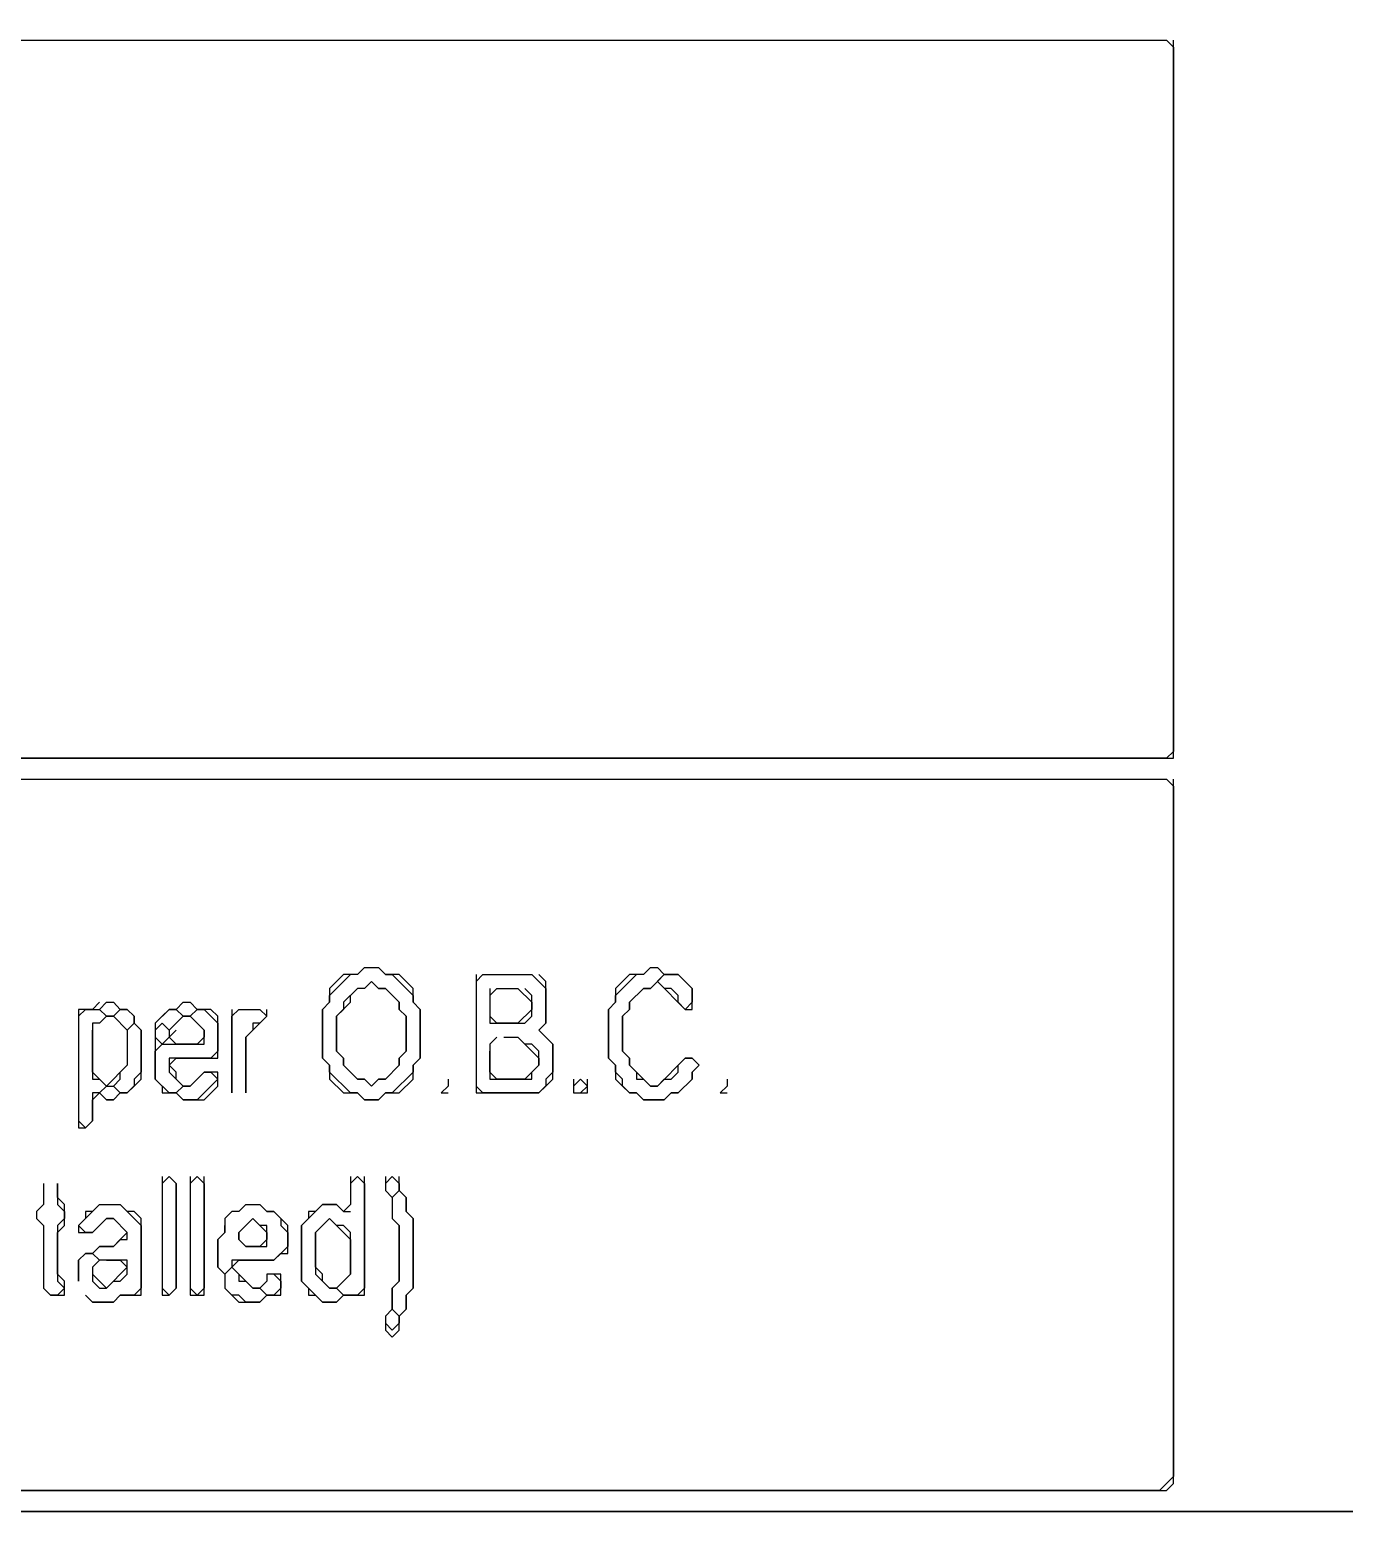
# Model space of a CAD drawing. Header units: metres. Extents: x 29 to 985, y 15 to 633.
# Drawn here: x 320.39 to 357.35, y 14.51 to 56.18 of the extents above; entities that cross this region are included whole.
import ezdxf

# ---------------------------------------------------------------- set-up
doc = ezdxf.new("R2010")
doc.units = ezdxf.units.M
for name, color, linetype in [('EXTERIOR_WALL_HIGHLIGHT', 2, 'CONTINUOUS'), ('INTERIOR_WALL_HIGHLIGHT', 4, 'CONTINUOUS'), ('ORIGINAL_DRAWING', 8, 'CONTINUOUS')]:
    doc.layers.add(name, color=color, linetype=linetype)

msp = doc.modelspace()

# ---------------------------------------------------------------- linework, layer by layer
at = {"layer": 'EXTERIOR_WALL_HIGHLIGHT'}
msp.add_lwpolyline([(29.216, 632.745), (29.02, 632.549), (29.02, 14.706), (29.216, 14.51), (985.294, 14.51), (985.49, 14.706), (985.49, 632.549), (985.294, 632.745)], close=True, dxfattribs=at)
at = {"layer": 'INTERIOR_WALL_HIGHLIGHT'}
msp.add_lwpolyline([(29.412, 632.745), (985.098, 632.745), (985.49, 632.353), (985.49, 14.902), (985.098, 14.51), (29.412, 14.51), (29.02, 14.902), (29.02, 632.353)], close=True, dxfattribs=at)
at = {"layer": 'ORIGINAL_DRAWING'}
for points in [[(241.176, 55.686), (241.373, 55.882), (352.353, 55.882), (352.549, 55.686), (352.549, 35.882), (352.353, 35.686), (241.373, 35.686), (241.176, 35.882)], [(241.176, 55.882), (241.176, 35.686), (352.549, 35.686), (352.549, 55.882)], [(241.176, 34.902), (241.373, 35.098), (352.353, 35.098), (352.549, 34.902), (352.549, 15.49), (352.157, 15.098), (241.569, 15.098), (241.176, 15.49)], [(241.176, 35.098), (241.176, 15.294), (241.373, 15.098), (352.353, 15.098), (352.549, 15.294), (352.549, 35.098)], [(329.608, 29.608), (329.804, 29.804), (330.196, 29.804), (330.392, 29.608), (330.588, 29.608), (331.176, 29.02), (331.176, 28.824), (331.373, 28.627), (331.373, 27.255), (331.176, 27.059), (331.176, 26.863), (330.588, 26.275), (330.392, 26.275), (330.196, 26.078), (329.804, 26.078), (329.608, 26.275), (329.412, 26.275), (328.824, 26.863), (328.824, 27.059), (328.627, 27.255), (328.627, 28.627), (328.824, 28.824), (328.824, 29.02), (329.412, 29.608)], [(329.804, 29.804), (329.608, 29.608), (329.216, 29.608), (328.824, 29.216), (328.824, 28.824), (328.627, 28.627), (328.627, 27.255), (328.824, 27.059), (328.824, 26.667), (329.216, 26.275), (329.608, 26.275), (329.804, 26.078), (330.196, 26.078), (330.392, 26.275), (330.784, 26.275), (331.176, 26.667), (331.176, 27.059), (331.373, 27.255), (331.373, 28.627), (331.176, 28.824), (331.176, 29.216), (330.784, 29.608), (330.392, 29.608), (330.196, 29.804)], [(332.941, 29.412), (333.137, 29.608), (334.51, 29.608), (334.902, 29.216), (334.902, 28.235), (334.706, 28.039), (335.098, 27.647), (335.098, 26.863), (334.902, 26.667), (334.902, 26.471), (334.706, 26.275), (333.137, 26.275), (332.941, 26.471)], [(332.941, 29.608), (332.941, 26.275), (334.706, 26.275), (335.098, 26.667), (335.098, 27.647), (334.706, 28.039), (334.902, 28.235), (334.902, 29.412), (334.706, 29.608)], [(337.647, 29.608), (337.843, 29.804), (338.039, 29.804), (338.235, 29.608), (337.843, 29.216), (337.647, 29.216), (337.255, 28.824), (337.255, 28.627), (337.059, 28.431), (337.059, 27.451), (337.255, 27.255), (337.255, 27.059), (337.451, 26.863), (337.451, 26.667), (337.647, 26.667), (337.843, 26.471), (338.039, 26.471), (338.235, 26.667), (338.431, 26.667), (338.627, 26.863), (338.627, 27.059), (338.824, 27.255), (339.02, 27.255), (339.216, 27.059), (339.02, 26.863), (339.02, 26.667), (338.627, 26.275), (338.431, 26.275), (338.235, 26.078), (337.647, 26.078), (337.451, 26.275), (337.255, 26.275), (337.059, 26.471), (337.059, 26.667), (336.863, 26.863), (336.863, 27.059), (336.667, 27.255), (336.667, 28.627), (336.863, 28.824), (336.863, 29.02), (337.451, 29.608)], [(337.843, 29.804), (337.647, 29.608), (337.255, 29.608), (336.863, 29.216), (336.863, 28.824), (336.667, 28.627), (336.667, 27.255), (336.863, 27.059), (336.863, 26.667), (337.255, 26.275), (337.451, 26.275), (337.647, 26.078), (338.235, 26.078), (338.431, 26.275), (338.627, 26.275), (339.02, 26.667), (339.02, 26.863), (339.216, 27.059), (339.02, 27.255), (338.824, 27.255), (338.039, 26.471), (337.843, 26.471), (337.255, 27.059), (337.255, 27.255), (337.059, 27.451), (337.059, 28.431), (337.255, 28.627), (337.255, 28.824), (337.647, 29.216), (337.843, 29.216), (338.039, 29.412), (338.824, 28.627), (339.02, 28.627), (339.02, 29.216), (338.627, 29.608), (338.235, 29.608), (338.039, 29.804)], [(338.039, 29.412), (338.235, 29.608), (338.627, 29.608), (339.02, 29.216), (339.02, 28.824), (338.824, 28.627), (338.627, 28.824), (338.627, 29.02), (338.431, 29.216), (338.235, 29.216)], [(329.804, 29.216), (330, 29.412), (330.196, 29.216), (330.392, 29.216), (330.784, 28.824), (330.784, 28.627), (330.98, 28.431), (330.98, 27.451), (330.784, 27.255), (330.784, 27.059), (330.392, 26.667), (330.196, 26.667), (330, 26.471), (329.804, 26.667), (329.608, 26.667), (329.216, 27.059), (329.216, 27.255), (329.02, 27.451), (329.02, 28.431), (329.412, 28.824), (329.412, 29.02), (329.608, 29.216)], [(330, 29.412), (329.804, 29.216), (329.608, 29.216), (329.216, 28.824), (329.216, 28.627), (329.02, 28.431), (329.02, 27.451), (329.216, 27.255), (329.216, 27.059), (329.608, 26.667), (329.804, 26.667), (330, 26.471), (330.196, 26.667), (330.392, 26.667), (330.784, 27.059), (330.784, 27.255), (330.98, 27.451), (330.98, 28.431), (330.784, 28.627), (330.784, 28.824), (330.392, 29.216), (330.196, 29.216)], [(333.333, 29.02), (333.529, 29.216), (334.118, 29.216), (334.51, 28.824), (334.51, 28.627), (334.118, 28.235), (333.529, 28.235), (333.333, 28.431)], [(333.333, 29.216), (333.333, 28.235), (334.314, 28.235), (334.51, 28.431), (334.51, 29.02), (334.314, 29.216)], [(322.353, 28.824), (322.157, 28.627), (321.765, 28.627), (321.765, 25.294), (321.961, 25.294), (322.157, 25.49), (322.157, 26.078), (322.353, 26.275), (322.549, 26.078), (322.745, 26.078), (322.941, 26.275), (323.137, 26.275), (323.529, 26.667), (323.529, 28.039), (323.333, 28.235), (323.333, 28.431), (323.137, 28.627), (322.941, 28.627), (322.745, 28.824)], [(322.353, 28.627), (322.549, 28.824), (322.745, 28.824), (322.941, 28.627), (322.745, 28.431), (322.549, 28.431)], [(324.706, 28.824), (324.51, 28.627), (324.314, 28.627), (323.922, 28.235), (323.922, 26.667), (324.118, 26.471), (324.118, 26.275), (324.51, 26.275), (324.706, 26.078), (325.294, 26.078), (325.686, 26.471), (325.686, 26.863), (325.294, 26.863), (324.902, 26.471), (324.706, 26.471), (324.51, 26.667), (324.51, 26.863), (324.314, 27.059), (324.51, 27.255), (325.686, 27.255), (325.686, 28.431), (325.49, 28.627), (325.098, 28.627), (324.902, 28.824)], [(324.51, 28.627), (324.706, 28.824), (324.902, 28.824), (325.098, 28.627), (324.902, 28.431), (324.706, 28.431)], [(321.765, 28.431), (321.961, 28.627), (322.353, 28.627), (322.549, 28.431), (322.353, 28.235), (322.157, 28.235), (322.157, 26.667), (322.353, 26.667), (322.549, 26.471), (322.353, 26.275), (322.157, 26.275), (322.157, 25.49), (321.961, 25.294), (321.765, 25.49)], [(322.549, 28.431), (322.745, 28.431), (323.137, 28.039), (323.137, 27.059), (322.549, 26.471), (322.157, 26.863), (322.157, 28.039)], [(322.745, 28.431), (322.941, 28.627), (323.137, 28.627), (323.333, 28.431), (323.333, 28.235), (323.137, 28.039)], [(324.902, 28.431), (325.098, 28.627), (325.294, 28.627), (325.686, 28.235), (325.686, 27.451), (325.49, 27.255), (324.314, 27.255), (324.314, 26.863), (324.706, 26.471), (324.51, 26.275), (324.314, 26.275), (323.922, 26.667), (323.922, 27.451), (324.118, 27.647), (325.294, 27.647), (325.294, 28.039)], [(324.118, 28.431), (324.314, 28.627), (324.51, 28.627), (324.706, 28.431), (324.314, 28.039), (324.118, 28.235)], [(324.51, 28.235), (324.706, 28.431), (324.902, 28.431), (325.294, 28.039), (325.294, 27.843), (325.098, 27.647), (324.51, 27.647), (324.314, 27.843), (324.51, 28.039)], [(326.078, 28.627), (326.078, 26.275), (326.078, 28.431), (326.275, 28.627), (326.863, 28.627), (327.059, 28.431), (326.863, 28.235), (326.667, 28.235), (326.667, 28.039), (326.471, 27.843), (326.471, 26.275), (326.471, 27.843), (327.059, 28.431), (327.059, 28.627)], [(323.137, 28.039), (323.333, 28.235), (323.529, 28.039), (323.529, 26.863), (323.333, 26.667), (323.333, 26.471), (323.137, 26.275), (322.941, 26.275), (322.745, 26.471), (322.941, 26.667), (322.941, 26.863), (323.137, 27.059)], [(323.922, 28.039), (324.118, 28.235), (324.314, 28.039), (324.314, 27.843), (324.118, 27.647), (323.922, 27.843)], [(333.725, 27.843), (334.118, 27.843), (334.706, 27.255), (334.706, 27.059), (334.314, 26.667), (333.529, 26.667), (333.333, 26.863), (333.333, 27.451)], [(333.529, 27.843), (333.333, 27.647), (333.333, 26.667), (334.51, 26.667), (334.51, 26.863), (334.706, 27.059), (334.706, 27.451), (334.51, 27.647), (334.314, 27.647), (334.118, 27.843)], [(325.294, 26.863), (325.49, 26.863), (325.686, 26.667), (325.098, 26.078), (324.706, 26.078), (324.51, 26.275), (324.706, 26.471), (324.902, 26.471)], [(332.157, 26.667), (332.157, 26.471), (331.961, 26.275), (332.157, 26.275)], [(335.686, 26.471), (335.882, 26.667), (336.078, 26.471), (335.882, 26.275)], [(335.686, 26.667), (335.686, 26.275), (336.078, 26.275), (336.078, 26.667)], [(340, 26.667), (340, 26.471), (339.804, 26.275), (340, 26.275)], [(322.353, 26.275), (322.549, 26.471), (322.745, 26.471), (322.941, 26.275), (322.745, 26.078), (322.549, 26.078)], [(324.118, 23.725), (324.314, 23.922), (324.51, 23.725), (324.51, 20.784), (324.314, 20.588), (324.118, 20.784)], [(324.118, 23.922), (324.118, 20.588), (324.314, 20.588), (324.51, 20.784), (324.51, 23.725), (324.314, 23.922)], [(324.902, 23.725), (325.098, 23.922), (325.294, 23.725), (325.294, 20.784), (325.098, 20.588), (324.902, 20.784)], [(324.902, 23.922), (324.902, 20.588), (325.294, 20.588), (325.294, 23.922)], [(329.412, 23.725), (329.608, 23.922), (329.804, 23.725), (329.804, 20.784), (329.608, 20.588), (329.216, 20.588), (329.02, 20.784), (329.412, 21.176), (329.412, 22.353), (329.216, 22.549), (329.02, 22.549), (328.824, 22.745), (328.431, 22.353), (328.431, 21.176), (328.824, 20.784), (329.02, 20.784), (329.216, 20.588), (329.02, 20.392), (328.627, 20.392), (328.039, 20.98), (328.039, 22.549), (328.627, 23.137), (329.02, 23.137), (329.216, 22.941), (329.412, 22.941)], [(329.412, 23.922), (329.412, 23.137), (329.216, 22.941), (329.02, 23.137), (328.627, 23.137), (328.431, 22.941), (328.235, 22.941), (328.235, 22.745), (328.039, 22.549), (328.039, 20.98), (328.235, 20.784), (328.235, 20.588), (328.431, 20.588), (328.627, 20.392), (329.02, 20.392), (329.216, 20.588), (329.804, 20.588), (329.804, 23.922)], [(330.392, 23.725), (330.588, 23.922), (330.784, 23.725), (330.784, 23.529), (330.588, 23.333), (330.392, 23.529)], [(330.392, 23.922), (330.392, 23.529), (330.588, 23.333), (330.588, 22.745), (330.784, 22.549), (330.784, 20.98), (330.588, 20.784), (330.588, 20.196), (330.392, 20), (330.392, 19.608), (330.588, 19.412), (330.784, 19.608), (330.784, 20), (330.98, 20.196), (330.98, 20.588), (331.176, 20.784), (331.176, 22.745), (330.98, 22.941), (330.98, 23.333), (330.784, 23.529), (330.784, 23.922)], [(320.784, 23.725), (320.784, 23.137), (320.588, 22.941), (320.588, 22.745), (320.784, 22.549), (320.784, 20.784), (320.98, 20.588), (321.373, 20.588), (321.373, 20.98), (321.176, 21.176), (321.176, 22.353), (321.373, 22.549), (321.373, 23.137), (321.176, 23.333), (321.176, 23.725), (321.176, 23.137), (321.373, 22.941), (321.373, 22.745), (321.176, 22.549), (321.176, 20.98), (321.373, 20.784), (321.176, 20.588), (320.98, 20.588), (320.784, 20.784)], [(330.588, 23.333), (330.784, 23.529), (330.98, 23.333), (330.98, 22.941), (331.176, 22.745), (331.176, 20.784), (330.98, 20.588), (330.98, 20.196), (330.784, 20), (330.588, 20.196), (330.588, 20.784), (330.784, 20.98), (330.784, 22.549), (330.588, 22.745)], [(322.353, 23.137), (322.157, 22.941), (321.961, 22.941), (321.961, 22.745), (321.765, 22.549), (321.765, 22.353), (322.157, 22.353), (322.549, 22.745), (322.745, 22.745), (323.137, 22.353), (322.745, 21.961), (322.353, 21.961), (322.157, 21.765), (321.961, 21.765), (321.765, 21.569), (321.765, 20.98), (321.765, 21.569), (321.961, 21.765), (322.157, 21.765), (322.353, 21.569), (322.157, 21.373), (322.157, 20.98), (322.353, 20.784), (322.549, 20.784), (322.745, 20.98), (322.941, 20.98), (323.137, 21.176), (323.137, 21.569), (322.353, 21.569), (322.157, 21.765), (322.353, 21.961), (322.745, 21.961), (322.941, 22.157), (323.137, 22.157), (323.137, 22.353), (322.745, 22.745), (322.549, 22.745), (322.157, 22.353), (321.961, 22.353), (321.765, 22.549), (322.353, 23.137), (322.941, 23.137), (323.529, 22.549), (323.529, 20.784), (323.333, 20.588), (322.941, 20.588), (322.745, 20.392), (322.157, 20.392), (321.961, 20.588), (322.157, 20.392), (322.745, 20.392), (322.941, 20.588), (323.529, 20.588), (323.529, 22.745), (323.333, 22.941), (323.137, 22.941), (322.941, 23.137)], [(326.471, 23.137), (326.863, 23.137), (327.059, 22.941), (327.255, 22.941), (327.451, 22.745), (327.451, 22.549), (327.647, 22.353), (327.647, 21.961), (327.255, 21.569), (326.078, 21.569), (326.078, 21.373), (325.882, 21.176), (325.686, 21.373), (325.686, 22.157), (325.882, 22.353), (325.882, 22.549)], [(326.471, 23.137), (326.275, 22.941), (326.078, 22.941), (325.882, 22.745), (325.882, 22.353), (325.686, 22.157), (325.686, 21.373), (325.882, 21.176), (325.882, 20.784), (326.275, 20.392), (326.863, 20.392), (327.059, 20.588), (327.451, 20.588), (327.451, 21.176), (327.059, 21.176), (327.059, 20.98), (326.863, 20.784), (326.667, 20.784), (326.078, 21.373), (326.275, 21.569), (327.255, 21.569), (327.451, 21.765), (327.647, 21.765), (327.647, 22.549), (327.255, 22.941), (327.059, 22.941), (326.863, 23.137)], [(326.667, 22.745), (327.059, 22.353), (327.059, 22.157), (326.863, 21.961), (326.471, 21.961), (326.275, 22.157), (326.275, 22.353)], [(326.667, 22.745), (326.275, 22.353), (326.275, 22.157), (326.471, 21.961), (327.059, 21.961), (327.059, 22.549), (326.863, 22.549)], [(328.824, 22.745), (329.412, 22.157), (329.412, 21.176), (329.02, 20.784), (328.824, 20.784), (328.627, 20.98), (328.627, 21.176), (328.431, 21.373), (328.431, 22.353)], [(322.549, 21.569), (322.941, 21.569), (323.137, 21.373), (322.549, 20.784), (322.157, 21.176)], [(325.882, 21.176), (326.078, 21.373), (326.275, 21.176), (326.275, 20.98), (326.471, 20.98), (326.667, 20.784), (326.863, 20.784), (327.059, 20.588), (326.863, 20.392), (326.471, 20.392), (326.275, 20.588), (326.078, 20.588), (325.882, 20.784)], [(327.255, 21.176), (327.451, 20.98), (327.451, 20.784), (327.255, 20.588), (327.059, 20.588), (326.863, 20.784)], [(330.392, 20), (330.588, 20.196), (330.784, 20), (330.784, 19.804), (330.588, 19.608), (330.392, 19.804)]]:
    msp.add_lwpolyline(points, dxfattribs=at)

doc.saveas('drawing.dxf')
